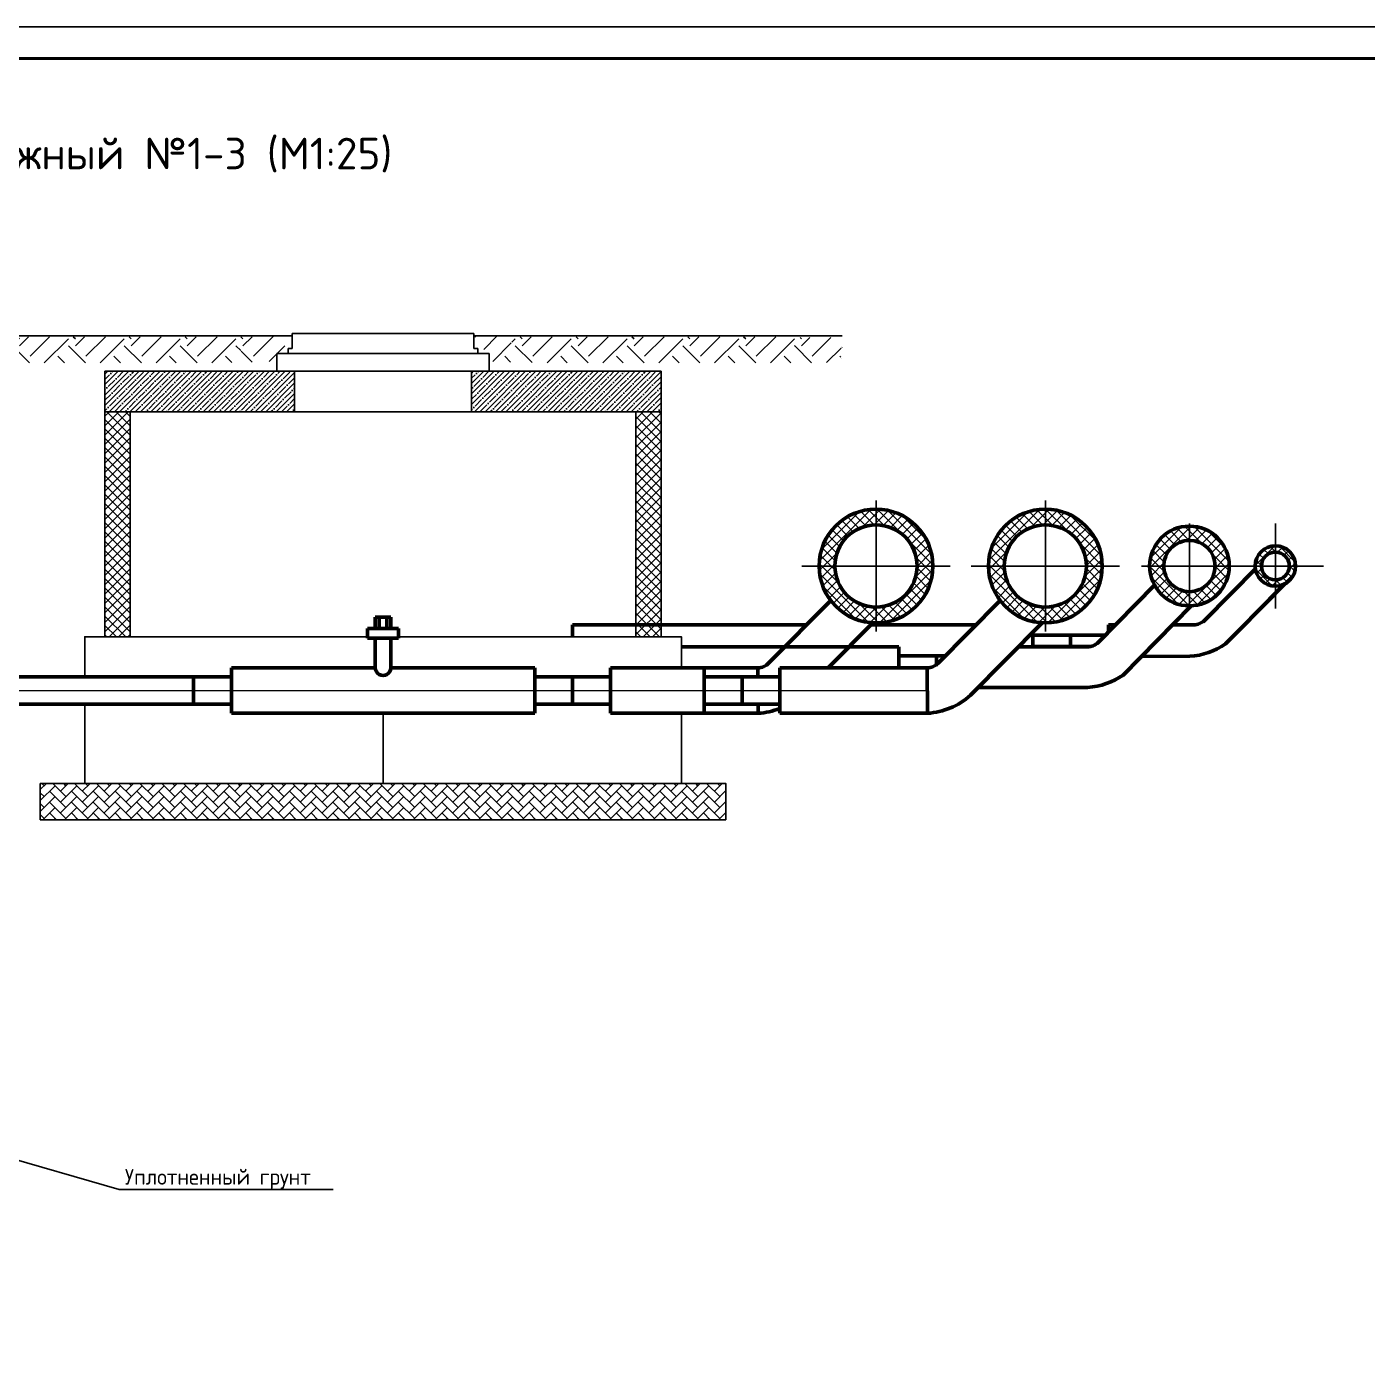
# Model space of a CAD drawing. Header units: metres. Extents: x 1563 to 4966, y -517 to 1463.
# Drawn here: x 1747.8 to 1959.9, y 387.2 to 597.2 of the extents above; entities that cross this region are included whole.
import ezdxf
from ezdxf import colors
from ezdxf.entities.mleader import LeaderData, LeaderLine
from ezdxf.enums import TextEntityAlignment as Align
from ezdxf.math import Vec2, Vec3

# ---------------------------------------------------------------- set-up
doc = ezdxf.new("R2010")
doc.units = ezdxf.units.M
doc.styles.add('-ISOCPEUR-', font='isocpeur.ttf')
doc.styles.get("Standard").update_dxf_attribs({"font": 'GOST Common.ttf'})
pattern_1 = [(45, (-132158.34, 584295.451), (0, 8.838834765), [6.25, -6.25]), (45, (-132159.9975, 584297.1085), (0, 8.838834765), [6.25, -6.25]), (45, (-132161.655, 584298.766), (0, 8.838834765), [6.25, -6.25]), (135, (-132161.655, 584299.8706), (-8.838834765, 9e-16), [6.25, -6.25]), (135, (-132159.9975, 584301.528), (-8.838834765, 9e-16), [6.25, -6.25]), (135, (-132158.34, 584303.185), (-8.838834765, 9e-16), [6.25, -6.25])]

# ---------------------------------------------------------------- blocks, each defined once
blk = doc.blocks.new('_DotSmall')
at = {"color": 0, "linetype": 'ByBlock', "const_width": 0.5}
blk.add_lwpolyline([(-0.0625, 0, 1), (0.0625, 0, 1)], format="xyb", close=True, dxfattribs=at)
blk = doc.blocks.new('*U318')
blk.add_lwpolyline([(0, 123), (594, 123), (594, -297), (0, -297)], close=True)
at = {"const_width": 0.5}
blk.add_lwpolyline([(20, 118), (589, 118), (589, -292), (20, -292)], close=True, dxfattribs=at)
blk.add_attdef('РАЗРАБОТАЛ', text='', height=2.5).set_placement((424.5, -264.22), align=Align.MIDDLE_LEFT)
at = {"flags": 8}
for tag, height, p in [('ДАТА', 2.5, (464.07, -264.4)), ('ЛИСТ', 3, (560.39, -271.92)), ('ЛИСТОВ', 3, (577.89, -271.92)), ('ФОРМАТ', 3, (554.97, -294.75))]:
    blk.add_attdef(tag, text='', height=height, dxfattribs=at).set_placement(p, align=Align.MIDDLE_CENTER)
blk.add_attdef('ПРОВЕРИЛ', (424.75, -270.73), '', height=2.5)
at = {"lineweight": 30, "flags": 104}
for tag, p in [('ТЕПЛОВЫЕ_СЕТИ', (504, -269.5)), ('ИМЯ_ЧЕРТЕЖА', (504, -284.5))]:
    blk.add_attdef(tag, text='', height=3, dxfattribs=at).set_placement(p, align=Align.MIDDLE_CENTER)

msp = doc.modelspace()

# ---------------------------------------------------------------- hatches: boundary and pattern name
h = msp.add_hatch()
h.set_pattern_fill('EARTH', color=256, scale=25, angle=45, style=0)
h.set_pattern_definition(pattern_1)
h.paths.add_polyline_path([(1708.016, 548.3349), (1730.8347, 548.3349), (1731.7957, 545.4975), (1711.016, 545.3349)])
h.paths.add_polyline_path([(1739.0865, 548.0918), (1731.5914, 548.0748), (1731.6393, 545.4565), (1739.0865, 544.0611)])
h.paths.add_polyline_path([(1785.1621, 548.2004), (1739.0865, 548.2004), (1739.0865, 544.0611), (1778.6588, 544.0611)])
h.paths.add_polyline_path([(1789.8419, 548.3349), (1785.727, 548.3349), (1778.6588, 544.0611), (1786.846, 544.2863)])
h = msp.add_hatch()
h.set_pattern_fill('EARTH', color=256, scale=25, angle=45, style=0)
h.set_pattern_definition(pattern_1)
h.paths.add_polyline_path([(1876.8813, 547.8646), (1876.7489, 547.6589), (1876.6362, 544.1694), (1876.7926, 544.4453)])
h.paths.add_polyline_path([(1869.3454, 548.0918), (1876.8405, 548.0748), (1876.7926, 544.1266), (1869.3454, 544.0611)])
h.paths.add_polyline_path([(1823.2698, 548.2004), (1869.3454, 548.2004), (1869.3454, 544.0611), (1829.7731, 544.0611)])
h.paths.add_polyline_path([(1818.59, 548.3349), (1822.7049, 548.3349), (1829.7731, 544.0611), (1821.586, 544.2863)])
h = msp.add_hatch()
h.set_pattern_fill('ANSI35', scale=0.184)
h.set_pattern_definition([(45, (-3374.6155, -435.1878), (-0.82618356, 0.82618356), []), (45, (-3373.7893, -435.1878), (-0.82618356, 0.82618356), [1.4605, -0.2921, 0, -0.2921])])
h.paths.add_polyline_path([(1790.216, 542.7349), (1787.416, 542.7349), (1760.216, 542.7349), (1760.216, 536.3349), (1790.216, 536.3349)])
h.paths.add_polyline_path([(1848.216, 542.7349), (1818.216, 542.7349), (1818.216, 536.3349), (1848.216, 536.3349)])
h = msp.add_hatch()
h.set_pattern_fill('ANSI37', scale=0.33)
h.set_pattern_definition([(45, (-3304.6199, -411.4568), (-0.74087113, 0.74087113), []), (135, (-3304.6199, -411.4568), (-0.74087113, -0.74087113), [])])
h.paths.add_polyline_path([(1760.216, 500.7349), (1764.216, 500.7349), (1764.216, 536.3349), (1760.216, 536.3349)])
h.paths.add_polyline_path([(1844.216, 500.7349), (1848.216, 500.7349), (1848.216, 536.3349), (1844.216, 536.3349)])
at = {"lineweight": 25}
h = msp.add_hatch(dxfattribs=at)
h.set_pattern_fill('ANSI37', color=256, scale=0.33)
h.set_pattern_definition([(45, (-2735.9208, -974.4267), (-0.74087113, 0.74087113), []), (135, (-2735.9208, -974.4267), (-0.74087113, -0.74087113), [])])
h.paths.add_polyline_path([(1925.5129, 511.9349, 1), (1938.1129, 511.9349, 1)])
h.paths.add_polyline_path([(1935.8729, 511.9349, -1), (1927.7529, 511.9349, -1)], flags=16)
h.paths.add_polyline_path([(1942.2129, 511.9349, 1), (1948.6129, 511.9349, 1)])
h.paths.add_polyline_path([(1947.6129, 511.9349, -1), (1943.2129, 511.9349, -1)], flags=16)
h.paths.add_polyline_path([(1909.0129, 520.9349), (1909.0129, 518.4349, -0.41421356), (1915.5129, 511.9349), (1918.0129, 511.9349, 0.41421356)])
h.paths.add_polyline_path([(1918.0129, 511.9349), (1915.5129, 511.9349, -0.41421356), (1909.0129, 505.4349), (1909.0129, 502.9349, 0.41421356)])
h.paths.add_polyline_path([(1909.0129, 518.4349), (1909.0129, 520.9349, 0.41421356), (1900.0129, 511.9349), (1902.5129, 511.9349, -0.41421356)])
h.paths.add_polyline_path([(1902.5129, 511.9349), (1900.0129, 511.9349, 0.41421356), (1909.0129, 502.9349), (1909.0129, 505.4349, -0.41421356)])
h.paths.add_polyline_path([(1882.2129, 520.9349), (1882.2129, 518.4349, -0.41421356), (1888.7129, 511.9349), (1891.2129, 511.9349, 0.41421356)])
h.paths.add_polyline_path([(1891.2129, 511.9349), (1888.7129, 511.9349, -0.41421356), (1882.2129, 505.4349), (1882.2129, 502.9349, 0.41421356)])
h.paths.add_polyline_path([(1875.7129, 511.9349), (1873.2129, 511.9349, 0.41421356), (1882.2129, 502.9349), (1882.2129, 505.4349, -0.41421356)])
h.paths.add_polyline_path([(1882.2129, 518.4349), (1882.2129, 520.9349, 0.41421356), (1873.2129, 511.9349), (1875.7129, 511.9349, -0.41421356)])
h = msp.add_hatch()
h.set_pattern_fill('AR-HBONE', scale=0.012)
h.set_pattern_definition([(45, (-3374.6155, -399.5878), (0, 1.72420918), [3.6576, -1.2192]), (135, (-3373.7534, -398.7257), (2e-16, 1.72420918), [3.6576, -1.2192])])
h.paths.add_polyline_path([(1858.4539, 477.5349), (1749.978, 477.5349), (1749.978, 471.7802), (1858.4539, 471.7802)])

# ---------------------------------------------------------------- linework, layer by layer
at = {"color": 0, "linetype": 'ByBlock'}
for p, q in [((1789.8419, 548.3349), (1708.016, 548.3349)), ((1818.59, 548.3349), (1876.8509, 548.3349))]:
    msp.add_line(p, q, dxfattribs=at)
at = {"color": 7}
for p, q in [((1789.8419, 546.3349), (1789.8419, 548.7349)), ((1789.8419, 548.7349), (1818.59, 548.7349)), ((1818.59, 546.3349), (1818.59, 548.7349)), ((1789.216, 545.5349), (1789.216, 546.3349)), ((1789.216, 546.3349), (1789.8419, 546.3349)), ((1790.216, 545.5349), (1789.216, 545.5349)), ((1790.216, 545.5349), (1818.216, 545.5349)), ((1818.216, 545.5349), (1819.216, 545.5349)), ((1819.216, 546.3349), (1818.59, 546.3349)), ((1819.216, 545.5349), (1819.216, 546.3349)), ((1790.216, 542.7349), (1818.216, 542.7349)), ((1760.216, 536.3349), (1848.216, 536.3349)), ((1760.216, 536.3349), (1760.216, 500.7349)), ((1764.216, 536.3349), (1764.216, 500.7349)), ((1844.216, 536.3349), (1844.216, 500.7349)), ((1848.216, 536.3349), (1848.216, 500.7349)), ((1760.216, 500.7349), (1801.7723, 500.7349)), ((1806.6596, 500.7349), (1848.216, 500.7349))]:
    msp.add_line(p, q, dxfattribs=at)
at = {"color": 3, "ltscale": 0.5}
for p, q in [((1882.216, 522.3178), (1882.216, 501.5521)), ((1909.0129, 522.3178), (1909.0129, 501.5521)), ((1931.8129, 518.6548), (1931.8129, 505.2151)), ((1945.4149, 518.6548), (1945.4149, 505.2151)), ((1893.935, 511.9349), (1870.4908, 511.9349)), ((1920.732, 511.9349), (1897.2878, 511.9349)), ((1939.3976, 511.9349), (1924.2243, 511.9349)), ((1952.9996, 511.9349), (1937.8263, 511.9349)), ((1745.7214, 492.2349), (1890.349, 492.1913))]:
    msp.add_line(p, q, dxfattribs=at)
at = {"color": 6, "lineweight": 60}
for p, q in [((1938.4971, 507.702), (1942.2434, 511.4941)), ((1942.0541, 504.188), (1946.9172, 509.1105)), ((1933.961, 503.1104), (1938.4971, 507.702)), ((1937.5179, 499.5964), (1945.3529, 507.5271)), ((1937.5179, 499.5964), (1940.8167, 502.9355)), ((1871.2484, 502.6149), (1834.216, 502.6149)), ((1834.216, 502.6149), (1834.216, 500.7349)), ((1898.0454, 502.6149), (1881.3874, 502.6149)), ((1907.0129, 501.4334), (1907.0129, 499.1349)), ((1907.0129, 501.0149), (1913.0129, 501.0149)), ((1918.5193, 501.0149), (1913.0129, 501.0149)), ((1913.0129, 501.0149), (1913.0129, 499.2149)), ((1913.0129, 501.0149), (1913.0129, 499.2149)), ((1919.0129, 502.6149), (1920.0996, 502.6159)), ((1919.0129, 502.6149), (1919.0129, 501.516)), ((1929.1155, 502.6239), (1932.4909, 502.6269)), ((1913.0129, 499.2149), (1907.0129, 499.2149)), ((1913.0129, 499.2149), (1916.2392, 499.2149)), ((1924.2242, 497.6283), (1931.8761, 497.6479))]:
    msp.add_line(p, q, dxfattribs=at)
at = {"color": 4, "lineweight": 60}
for p, q in [((1917.3622, 499.8451), (1926.3014, 508.8833)), ((1921.3409, 494.6835), (1932.1003, 505.6415)), ((1885.8129, 499.1349), (1851.416, 499.1349)), ((1885.8129, 499.1349), (1885.8129, 495.8349)), ((1904.7341, 499.1349), (1915.6682, 499.1349)), ((1885.8129, 497.7149), (1890.4386, 497.7149)), ((1890.4386, 497.7149), (1893.1872, 497.7149)), ((1891.8129, 497.7149), (1891.8129, 496.3597)), ((1898.3887, 492.7349), (1900.0129, 492.7349)), ((1900.0129, 492.7349), (1915.6991, 492.7349))]:
    msp.add_line(p, q, dxfattribs=at)
at = {"lineweight": 60}
for p, q in [((1875.0675, 506.4669), (1865.2304, 496.5451)), ((1881.7183, 502.9487), (1874.6653, 495.8349)), ((1840.216, 495.8349), (1863.5672, 495.8349)), ((1863.5425, 494.3949), (1863.5364, 495.8349)), ((1863.5672, 488.6349), (1863.5611, 490.0749)), ((1840.216, 488.6349), (1863.5672, 488.6349))]:
    msp.add_line(p, q, dxfattribs=at)
at = {"color": 5, "lineweight": 60}
for p, q in [((1901.8645, 506.4669), (1892.0274, 496.5451)), ((1802.9941, 502.0531), (1802.9941, 503.8349)), ((1804.216, 503.8349), (1802.9941, 503.8349)), ((1803.605, 503.8349), (1803.605, 502.0531)), ((1805.4378, 503.8349), (1804.216, 503.8349)), ((1804.8269, 503.8349), (1804.8269, 502.0531)), ((1805.4378, 502.0531), (1805.4378, 503.8349)), ((1908.5153, 502.9487), (1897.1403, 491.4758)), ((1804.216, 502.0531), (1801.7723, 502.0531)), ((1801.7723, 502.0531), (1801.7723, 500.5258)), ((1801.7723, 500.5258), (1806.6596, 500.5258)), ((1802.9941, 500.5258), (1802.9941, 495.8349)), ((1806.6596, 502.0531), (1804.216, 502.0531)), ((1805.4378, 500.5258), (1805.4378, 495.8349)), ((1806.6596, 500.5258), (1806.6596, 502.0531)), ((1774.216, 494.3949), (1745.7214, 494.3949)), ((1774.216, 494.3949), (1774.216, 490.0749)), ((1774.216, 494.3949), (1774.216, 490.0749)), ((1780.216, 494.3949), (1774.216, 494.3949)), ((1774.216, 494.3949), (1774.216, 490.0749)), ((1774.216, 494.3949), (1774.216, 490.0749)), ((1774.216, 490.0749), (1774.216, 494.3949)), ((1780.216, 495.8349), (1780.216, 488.6349)), ((1802.9941, 495.8349), (1780.216, 495.8349)), ((1828.216, 495.8349), (1805.4378, 495.8349)), ((1828.216, 495.8349), (1828.216, 488.6349)), ((1828.216, 494.3949), (1834.216, 494.3949)), ((1834.2129, 494.3911), (1834.2129, 490.0711)), ((1834.2129, 494.3911), (1840.2129, 494.3911)), ((1834.216, 494.3949), (1834.216, 490.0749)), ((1840.216, 494.3949), (1834.216, 494.3949)), ((1834.216, 494.3949), (1834.216, 490.0749)), ((1834.216, 494.3949), (1834.216, 490.0749)), ((1834.216, 494.3949), (1834.216, 490.0749)), ((1834.216, 494.3949), (1834.216, 490.0749)), ((1834.216, 494.3949), (1834.216, 490.0749)), ((1855.0129, 495.8349), (1840.2129, 495.8311)), ((1840.2129, 495.8311), (1840.2129, 488.6311)), ((1840.216, 495.8349), (1840.216, 488.6349)), ((1855.0129, 495.8349), (1855.0129, 488.6349)), ((1855.0129, 494.3949), (1861.0129, 494.3949)), ((1861.0129, 494.3949), (1861.0129, 490.0749)), ((1867.0129, 494.3949), (1861.0129, 494.3949)), ((1861.0129, 494.3949), (1861.0129, 490.0749)), ((1861.0129, 494.3949), (1861.0129, 490.0749)), ((1867.0129, 495.8349), (1890.3642, 495.8349)), ((1867.0129, 495.8349), (1867.0129, 488.6349)), ((1890.3642, 488.6349), (1890.3333, 495.8349)), ((1774.216, 490.0749), (1745.7214, 490.0749)), ((1774.216, 490.0749), (1780.216, 490.0749)), ((1834.216, 490.0749), (1828.216, 490.0749)), ((1840.2129, 490.0711), (1834.2129, 490.0711)), ((1834.216, 490.0749), (1840.216, 490.0749)), ((1861.0129, 490.0749), (1855.0129, 490.0749)), ((1861.0129, 490.0749), (1867.0129, 490.0749)), ((1828.216, 488.6349), (1780.216, 488.6349)), ((1840.2129, 488.6311), (1855.0129, 488.6311)), ((1867.0129, 489.4098), (1867.0129, 488.6349)), ((1867.0129, 488.6349), (1890.3642, 488.6349))]:
    msp.add_line(p, q, dxfattribs=at)
at = {"color": 7}
for points in [[(1821.016, 545.5349), (1787.416, 545.5349), (1787.416, 542.7349), (1821.016, 542.7349)], [(1760.216, 542.7349), (1848.216, 542.7349), (1848.216, 536.3349), (1760.216, 536.3349)], [(1790.216, 536.3349), (1818.216, 536.3349), (1818.216, 542.7349), (1790.216, 542.7349)], [(1749.978, 477.5349), (1858.4539, 477.5349), (1858.4539, 471.7802), (1749.978, 471.7802)]]:
    msp.add_lwpolyline(points, close=True, dxfattribs=at)
for points in [[(1757.016, 494.3949), (1757.016, 500.7349), (1801.7723, 500.7349)], [(1806.6596, 500.7349), (1851.416, 500.7349), (1851.416, 495.834)], [(1804.216, 488.6349), (1804.216, 477.5349), (1757.016, 477.5349), (1757.016, 490.0749)], [(1851.416, 488.6349), (1851.416, 477.5349), (1804.216, 477.5349), (1804.216, 488.6349)]]:
    msp.add_lwpolyline(points, dxfattribs=at)
at = {"lineweight": 60}
for radius in [9, 6.5]:
    msp.add_circle((1882.2129, 511.9349), radius, dxfattribs=at)
at = {"color": 5, "lineweight": 60}
for radius in [9, 6.5]:
    msp.add_circle((1909.0129, 511.9349), radius, dxfattribs=at)
at = {"color": 4, "lineweight": 60}
for radius in [6.3, 4.06]:
    msp.add_circle((1931.8129, 511.9349), radius, dxfattribs=at)
at = {"color": 6, "lineweight": 60}
for radius in [3.2, 2.2]:
    msp.add_circle((1945.4129, 511.9349), radius, dxfattribs=at)
for centre, radius, start, end in [((1932.4277, 505.153), 2.5269, 271.432533, 314.058788), ((1931.1712, 508.8308), 11.2051, 273.606354, 304.500325)]:
    msp.add_arc(centre, radius, start, end, dxfattribs=at)
at = {"color": 4, "lineweight": 60}
for centre, radius, start, end in [((1915.605, 501.661), 2.5269, 271.432533, 314.058788), ((1914.9943, 503.9178), 11.2051, 273.606354, 304.500325)]:
    msp.add_arc(centre, radius, start, end, dxfattribs=at)
at = {"lineweight": 60}
for centre, radius, start, end in [((1863.4732, 498.361), 2.5269, 271.432533, 314.058788), ((1862.8624, 499.8178), 11.2051, 273.606354, 291.741096)]:
    msp.add_arc(centre, radius, start, end, dxfattribs=at)
at = {"color": 5, "lineweight": 60}
for centre, radius, start, end in [((1890.2702, 498.361), 2.5269, 271.432533, 314.058788), ((1804.216, 495.8291), 1.2218, 179.727501, 0.272499), ((1889.6594, 499.8178), 11.2051, 273.606354, 311.884966)]:
    msp.add_arc(centre, radius, start, end, dxfattribs=at)

# ---------------------------------------------------------------- texts
at = {"color": 0, "style": '-ISOCPEUR-'}
msp.add_text('Колодец дренажный №1-3 (М1:25)', height=5, dxfattribs=at).set_placement((1699.4691, 574.6914))

# ---------------------------------------------------------------- leaders
ml = msp.add_multileader_mtext('Standard')
ml.set_content('', color=256)
ml.set_leader_properties()
ml.set_arrow_properties(name='DOTSMALL')
ml.build(insert=Vec2(0, 0))
ml.multileader.update_dxf_attribs({"text_left_attachment_type": 5, "text_right_attachment_type": 5, "dogleg_length": 2, "arrow_head_size": 1.6})
ctx = ml.context
ctx.base_point, ctx.char_height, ctx.arrow_head_size, ctx.landing_gap_size, ctx.plane_origin = Vec3(1744.9963, 424.8558), 2.5, 1.6, 1.6, Vec3(1741.5575, 421.254)
ctx.left_attachment, ctx.right_attachment = 5, 5
notes = []
notes.append((ctx, [(0, (1, 1, 0), (1744.8188, 424.8558), (1, 0), 0.1775, [(0, [(1725.3338, 428.8171)], 0, [])])]))
ctx.mtext.insert, ctx.mtext.flow_direction = Vec3(1746.5963, 427.8558), 5
ctx.mtext.has_bg_fill, ctx.mtext.bg_color, ctx.mtext.bg_scale_factor, ctx.mtext.bg_transparency, ctx.mtext.use_window_bg_color = 1, -1027028792, 1.5, 0, 1
for ctx, leaders in notes:
    for number, flags, end, landing, length, lines in leaders:
        leader = LeaderData()
        leader.index, (leader.has_last_leader_line, leader.has_dogleg_vector, leader.attachment_direction) = number, flags
        leader.last_leader_point, leader.dogleg_vector, leader.dogleg_length = Vec3(end), Vec3(landing), length
        for number, points, colour, breaks in lines:
            line = LeaderLine()
            line.index, line.vertices, line.color, line.breaks = number, Vec3.list(points), colors.encode_raw_color(colour), breaks
            leader.lines.append(line)
        ctx.leaders.append(leader)

# ---------------------------------------------------------------- next in the draw order: block references
msp.add_blockref('*U318', (1563.118, 474.2397))

# ---------------------------------------------------------------- next in the draw order: leaders
ml = msp.add_multileader_mtext('Standard')
ml.set_content('Уплотненный грунт', color=256)
ml.set_leader_properties()
ml.build(insert=Vec2(0, 0))
ml.multileader.update_dxf_attribs({"text_left_attachment_type": 6, "text_right_attachment_type": 6, "dogleg_length": 0.36, "arrow_head_size": 0.18})
ctx = ml.context
ctx.base_point, ctx.char_height, ctx.arrow_head_size, ctx.landing_gap_size, ctx.plane_origin = Vec3(1762.8363, 413.3041), 2.5, 0.18, 0.09, Vec3(1735.1998, 421.1549)
ctx.left_attachment, ctx.right_attachment, ctx.text_align_type = 6, 6, 2
notes = []
notes.append((ctx, [(0, (1, 1, 0), (1762.4763, 413.3041), (1, 0), 0.36, [(0, [(1735.1998, 421.1549)], 0, [])])]))
ctx.mtext.insert, ctx.mtext.alignment, ctx.mtext.flow_direction = Vec3(1792.7824, 416.5541), 3, 5
ctx.mtext.has_bg_fill, ctx.mtext.bg_color, ctx.mtext.bg_scale_factor, ctx.mtext.bg_transparency, ctx.mtext.use_window_bg_color = 1, -1027028792, 1.5, 0, 1
for ctx, leaders in notes:
    for number, flags, end, landing, length, lines in leaders:
        leader = LeaderData()
        leader.index, (leader.has_last_leader_line, leader.has_dogleg_vector, leader.attachment_direction) = number, flags
        leader.last_leader_point, leader.dogleg_vector, leader.dogleg_length = Vec3(end), Vec3(landing), length
        for number, points, colour, breaks in lines:
            line = LeaderLine()
            line.index, line.vertices, line.color, line.breaks = number, Vec3.list(points), colors.encode_raw_color(colour), breaks
            leader.lines.append(line)
        ctx.leaders.append(leader)

doc.saveas('drawing.dxf')
